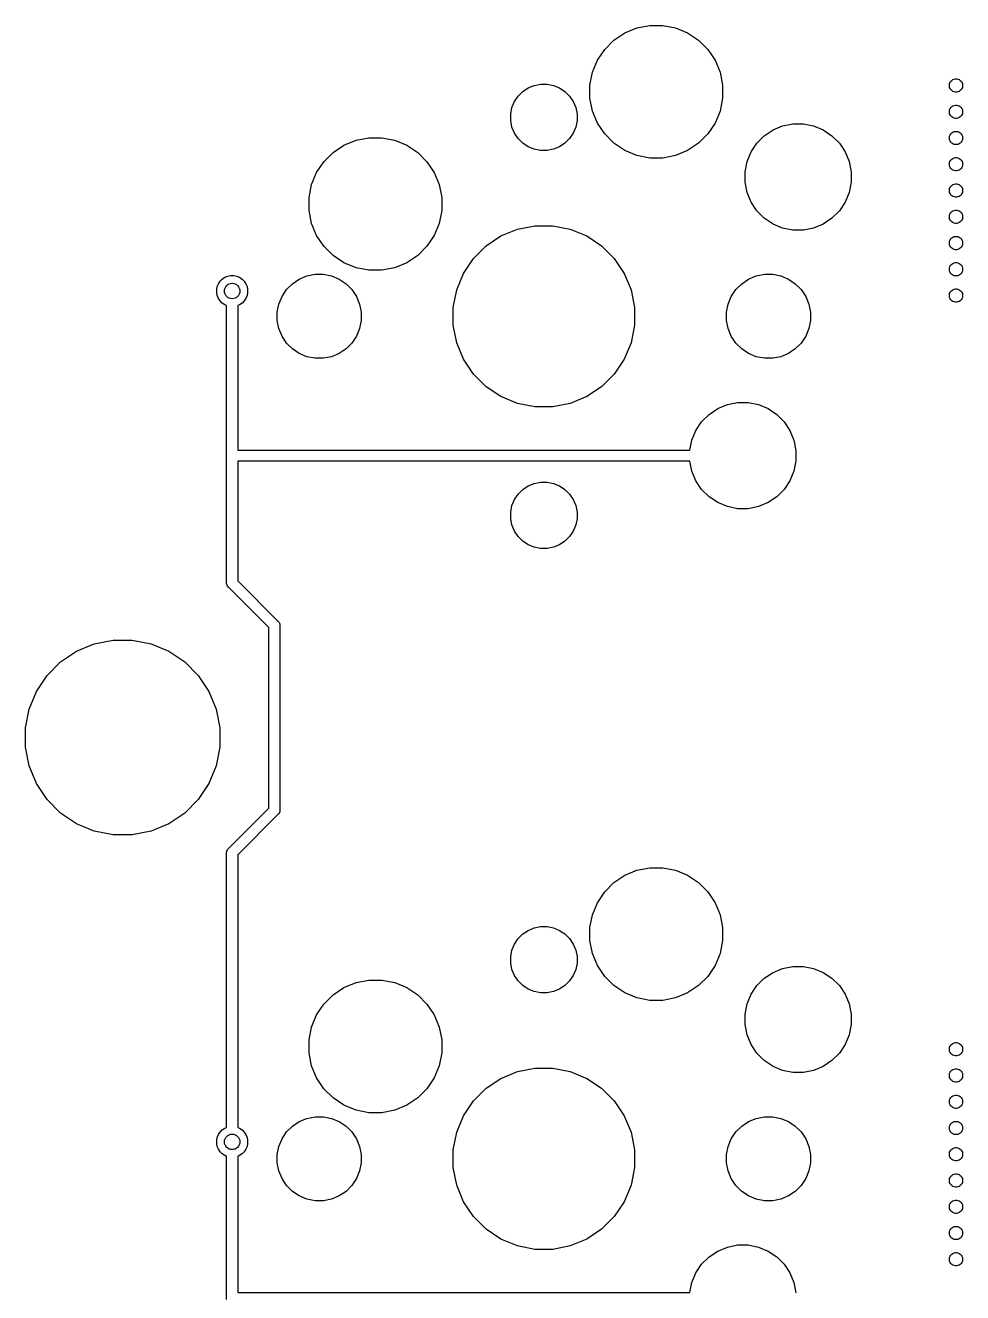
# Model space of a CAD drawing. Extents: x 70 to 347, y -163 to -55.
# Drawn here: x 187.18 to 208.38, y -93.27 to -64.62 of the extents above; entities that cross this region are included whole.
import ezdxf

# ---------------------------------------------------------------- set-up
doc = ezdxf.new("R2010")
doc.units = 0
doc.layers.add('BLACK', color=7, linetype='CONTINUOUS')

msp = doc.modelspace()

# ---------------------------------------------------------------- linework, layer by layer
at = {"layer": 'BLACK', "linetype": 'CONTINUOUS'}
for p, q in [((200.737, -64.7869), (201.01, -64.6739)), ((201.01, -64.6739), (201.3, -64.6162)), ((201.3, -64.6162), (201.595, -64.6162)), ((201.595, -64.6162), (201.885, -64.6739)), ((201.885, -64.6739), (202.158, -64.7869)), ((200.282, -65.16), (200.491, -64.9511)), ((200.491, -64.9511), (200.737, -64.7869)), ((202.158, -64.7869), (202.404, -64.9511)), ((202.404, -64.9511), (202.613, -65.16)), ((200.118, -65.4057), (200.282, -65.16)), ((202.613, -65.16), (202.777, -65.4057)), ((200.005, -65.6787), (200.118, -65.4057)), ((202.777, -65.4057), (202.89, -65.6787)), ((199.947, -65.9685), (200.005, -65.6787)), ((202.89, -65.6787), (202.947, -65.9685)), ((208.083, -65.9327), (208.094, -65.9054)), ((208.094, -65.9054), (208.11, -65.8808)), ((208.11, -65.8808), (208.131, -65.8599)), ((208.131, -65.8599), (208.156, -65.8435)), ((208.156, -65.8435), (208.183, -65.8322)), ((208.183, -65.8322), (208.212, -65.8264)), ((208.212, -65.8264), (208.242, -65.8264)), ((208.242, -65.8264), (208.271, -65.8322)), ((208.271, -65.8322), (208.298, -65.8435)), ((208.298, -65.8435), (208.323, -65.8599)), ((208.323, -65.8599), (208.344, -65.8808)), ((208.344, -65.8808), (208.36, -65.9054)), ((208.36, -65.9054), (208.371, -65.9327)), ((198.325, -66.2181), (198.429, -66.1136)), ((198.429, -66.1136), (198.552, -66.0316)), ((198.552, -66.0316), (198.689, -65.975)), ((198.689, -65.975), (198.834, -65.9462)), ((198.834, -65.9462), (198.981, -65.9462)), ((198.981, -65.9462), (199.126, -65.975)), ((199.126, -65.975), (199.263, -66.0316)), ((199.263, -66.0316), (199.385, -66.1136)), ((199.385, -66.1136), (199.49, -66.2181)), ((199.947, -66.2639), (199.947, -65.9685)), ((202.947, -65.9685), (202.947, -66.2639)), ((208.077, -65.9616), (208.083, -65.9327)), ((208.077, -65.9912), (208.077, -65.9616)), ((208.083, -66.0202), (208.077, -65.9912)), ((208.094, -66.0475), (208.083, -66.0202)), ((208.11, -66.072), (208.094, -66.0475)), ((208.131, -66.0929), (208.11, -66.072)), ((208.156, -66.1093), (208.131, -66.0929)), ((208.183, -66.1206), (208.156, -66.1093)), ((208.212, -66.1264), (208.183, -66.1206)), ((208.242, -66.1264), (208.212, -66.1264)), ((208.271, -66.1206), (208.242, -66.1264)), ((208.298, -66.1093), (208.271, -66.1206)), ((208.323, -66.0929), (208.298, -66.1093)), ((208.344, -66.072), (208.323, -66.0929)), ((208.36, -66.0475), (208.344, -66.072)), ((208.371, -66.0202), (208.36, -66.0475)), ((208.371, -65.9327), (208.377, -65.9616)), ((208.377, -65.9912), (208.371, -66.0202)), ((208.377, -65.9616), (208.377, -65.9912)), ((198.157, -66.6223), (198.186, -66.4774)), ((198.186, -66.4774), (198.243, -66.3409)), ((198.243, -66.3409), (198.325, -66.2181)), ((199.49, -66.2181), (199.572, -66.3409)), ((199.572, -66.3409), (199.629, -66.4774)), ((199.629, -66.4774), (199.657, -66.6223)), ((200.005, -66.5537), (199.947, -66.2639)), ((202.947, -66.2639), (202.89, -66.5537)), ((208.094, -66.4991), (208.11, -66.4745)), ((208.11, -66.4745), (208.131, -66.4536)), ((208.131, -66.4536), (208.156, -66.4372)), ((208.156, -66.4372), (208.183, -66.4259)), ((208.183, -66.4259), (208.212, -66.4202)), ((208.212, -66.4202), (208.242, -66.4202)), ((208.242, -66.4202), (208.271, -66.4259)), ((208.271, -66.4259), (208.298, -66.4372)), ((208.298, -66.4372), (208.323, -66.4536)), ((208.323, -66.4536), (208.344, -66.4745)), ((208.344, -66.4745), (208.36, -66.4991)), ((198.157, -66.7701), (198.157, -66.6223)), ((198.186, -66.915), (198.157, -66.7701)), ((199.657, -66.7701), (199.629, -66.915)), ((199.657, -66.6223), (199.657, -66.7701)), ((200.118, -66.8267), (200.005, -66.5537)), ((202.89, -66.5537), (202.777, -66.8267)), ((208.077, -66.5554), (208.083, -66.5264)), ((208.077, -66.5849), (208.077, -66.5554)), ((208.083, -66.6139), (208.077, -66.5849)), ((208.083, -66.5264), (208.094, -66.4991)), ((208.094, -66.6412), (208.083, -66.6139)), ((208.11, -66.6658), (208.094, -66.6412)), ((208.131, -66.6867), (208.11, -66.6658)), ((208.156, -66.7031), (208.131, -66.6867)), ((208.183, -66.7144), (208.156, -66.7031)), ((208.212, -66.7202), (208.183, -66.7144)), ((208.242, -66.7202), (208.212, -66.7202)), ((208.271, -66.7144), (208.242, -66.7202)), ((208.298, -66.7031), (208.271, -66.7144)), ((208.323, -66.6867), (208.298, -66.7031)), ((208.344, -66.6658), (208.323, -66.6867)), ((208.36, -66.6412), (208.344, -66.6658)), ((208.36, -66.4991), (208.371, -66.5264)), ((208.371, -66.6139), (208.36, -66.6412)), ((208.371, -66.5264), (208.377, -66.5554)), ((208.377, -66.5849), (208.371, -66.6139)), ((208.377, -66.5554), (208.377, -66.5849)), ((198.243, -67.0515), (198.186, -66.915)), ((198.325, -67.1743), (198.243, -67.0515)), ((199.572, -67.0515), (199.49, -67.1743)), ((199.629, -66.915), (199.572, -67.0515)), ((200.282, -67.0724), (200.118, -66.8267)), ((202.777, -66.8267), (202.613, -67.0724)), ((203.892, -67.1141), (204.089, -66.9828)), ((204.089, -66.9828), (204.307, -66.8923)), ((204.307, -66.8923), (204.539, -66.8462)), ((204.539, -66.8462), (204.776, -66.8462)), ((204.776, -66.8462), (205.007, -66.8923)), ((205.007, -66.8923), (205.226, -66.9828)), ((205.226, -66.9828), (205.422, -67.1141)), ((208.11, -67.0683), (208.131, -67.0474)), ((208.131, -67.0474), (208.156, -67.031)), ((208.156, -67.031), (208.183, -67.0197)), ((208.183, -67.0197), (208.212, -67.0139)), ((208.212, -67.0139), (208.242, -67.0139)), ((208.242, -67.0139), (208.271, -67.0197)), ((208.271, -67.0197), (208.298, -67.031)), ((208.298, -67.031), (208.323, -67.0474)), ((208.323, -67.0474), (208.344, -67.0683)), ((194.141, -67.4911), (194.387, -67.3269)), ((194.387, -67.3269), (194.66, -67.2139)), ((194.66, -67.2139), (194.95, -67.1562)), ((194.95, -67.1562), (195.245, -67.1562)), ((195.245, -67.1562), (195.535, -67.2139)), ((195.535, -67.2139), (195.808, -67.3269)), ((195.808, -67.3269), (196.054, -67.4911)), ((198.429, -67.2788), (198.325, -67.1743)), ((198.552, -67.3608), (198.429, -67.2788)), ((199.385, -67.2788), (199.263, -67.3608)), ((199.49, -67.1743), (199.385, -67.2788)), ((200.491, -67.2813), (200.282, -67.0724)), ((200.737, -67.4455), (200.491, -67.2813)), ((202.404, -67.2813), (202.158, -67.4455)), ((202.613, -67.0724), (202.404, -67.2813)), ((203.594, -67.4778), (203.725, -67.2813)), ((203.725, -67.2813), (203.892, -67.1141)), ((205.422, -67.1141), (205.589, -67.2813)), ((205.589, -67.2813), (205.721, -67.4778)), ((208.077, -67.1491), (208.083, -67.1202)), ((208.077, -67.1787), (208.077, -67.1491)), ((208.083, -67.2077), (208.077, -67.1787)), ((208.083, -67.1202), (208.094, -67.0929)), ((208.094, -67.235), (208.083, -67.2077)), ((208.094, -67.0929), (208.11, -67.0683)), ((208.11, -67.2595), (208.094, -67.235)), ((208.131, -67.2804), (208.11, -67.2595)), ((208.156, -67.2968), (208.131, -67.2804)), ((208.183, -67.3081), (208.156, -67.2968)), ((208.212, -67.3139), (208.183, -67.3081)), ((208.242, -67.3139), (208.212, -67.3139)), ((208.271, -67.3081), (208.242, -67.3139)), ((208.298, -67.2968), (208.271, -67.3081)), ((208.323, -67.2804), (208.298, -67.2968)), ((208.344, -67.2595), (208.323, -67.2804)), ((208.344, -67.0683), (208.36, -67.0929)), ((208.36, -67.235), (208.344, -67.2595)), ((208.36, -67.0929), (208.371, -67.1202)), ((208.371, -67.2077), (208.36, -67.235)), ((208.371, -67.1202), (208.377, -67.1491)), ((208.377, -67.1787), (208.371, -67.2077)), ((208.377, -67.1491), (208.377, -67.1787)), ((193.932, -67.7), (194.141, -67.4911)), ((196.054, -67.4911), (196.263, -67.7)), ((198.689, -67.4174), (198.552, -67.3608)), ((198.834, -67.4462), (198.689, -67.4174)), ((198.981, -67.4462), (198.834, -67.4462)), ((199.126, -67.4174), (198.981, -67.4462)), ((199.263, -67.3608), (199.126, -67.4174)), ((201.01, -67.5586), (200.737, -67.4455)), ((201.3, -67.6162), (201.01, -67.5586)), ((201.595, -67.6162), (201.3, -67.6162)), ((201.885, -67.5586), (201.595, -67.6162)), ((202.158, -67.4455), (201.885, -67.5586)), ((203.504, -67.6962), (203.594, -67.4778)), ((205.721, -67.4778), (205.811, -67.6962)), ((208.131, -67.6411), (208.156, -67.6247)), ((208.156, -67.6247), (208.183, -67.6134)), ((208.183, -67.6134), (208.212, -67.6077)), ((208.212, -67.6077), (208.242, -67.6077)), ((208.242, -67.6077), (208.271, -67.6134)), ((208.271, -67.6134), (208.298, -67.6247)), ((208.298, -67.6247), (208.323, -67.6411)), ((193.768, -67.9457), (193.932, -67.7)), ((196.263, -67.7), (196.427, -67.9457)), ((203.457, -67.928), (203.504, -67.6962)), ((205.811, -67.6962), (205.857, -67.928)), ((208.077, -67.7429), (208.083, -67.7139)), ((208.077, -67.7724), (208.077, -67.7429)), ((208.083, -67.8014), (208.077, -67.7724)), ((208.083, -67.7139), (208.094, -67.6866)), ((208.094, -67.8287), (208.083, -67.8014)), ((208.094, -67.6866), (208.11, -67.662)), ((208.11, -67.8533), (208.094, -67.8287)), ((208.11, -67.662), (208.131, -67.6411)), ((208.131, -67.8742), (208.11, -67.8533)), ((208.156, -67.8906), (208.131, -67.8742)), ((208.183, -67.9019), (208.156, -67.8906)), ((208.212, -67.9077), (208.183, -67.9019)), ((208.242, -67.9077), (208.212, -67.9077)), ((208.271, -67.9019), (208.242, -67.9077)), ((208.298, -67.8906), (208.271, -67.9019)), ((208.323, -67.8742), (208.298, -67.8906)), ((208.323, -67.6411), (208.344, -67.662)), ((208.344, -67.8533), (208.323, -67.8742)), ((208.344, -67.662), (208.36, -67.6866)), ((208.36, -67.8287), (208.344, -67.8533)), ((208.36, -67.6866), (208.371, -67.7139)), ((208.371, -67.8014), (208.36, -67.8287)), ((208.371, -67.7139), (208.377, -67.7429)), ((208.377, -67.7724), (208.371, -67.8014)), ((208.377, -67.7429), (208.377, -67.7724)), ((193.655, -68.2187), (193.768, -67.9457)), ((196.427, -67.9457), (196.54, -68.2187)), ((203.457, -68.1644), (203.457, -67.928)), ((203.504, -68.3962), (203.457, -68.1644)), ((205.857, -68.1644), (205.811, -68.3962)), ((205.857, -67.928), (205.857, -68.1644)), ((208.183, -68.2072), (208.212, -68.2014)), ((208.212, -68.2014), (208.242, -68.2014)), ((208.242, -68.2014), (208.271, -68.2072)), ((193.597, -68.5085), (193.655, -68.2187)), ((196.54, -68.2187), (196.597, -68.5085)), ((203.594, -68.6146), (203.504, -68.3962)), ((205.811, -68.3962), (205.721, -68.6146)), ((208.077, -68.3366), (208.083, -68.3077)), ((208.077, -68.3662), (208.077, -68.3366)), ((208.083, -68.3952), (208.077, -68.3662)), ((208.083, -68.3077), (208.094, -68.2804)), ((208.094, -68.4225), (208.083, -68.3952)), ((208.094, -68.2804), (208.11, -68.2558)), ((208.11, -68.447), (208.094, -68.4225)), ((208.11, -68.2558), (208.131, -68.2349)), ((208.131, -68.4679), (208.11, -68.447)), ((208.131, -68.2349), (208.156, -68.2185)), ((208.156, -68.4843), (208.131, -68.4679)), ((208.156, -68.2185), (208.183, -68.2072)), ((208.183, -68.4956), (208.156, -68.4843)), ((208.271, -68.2072), (208.298, -68.2185)), ((208.298, -68.4843), (208.271, -68.4956)), ((208.298, -68.2185), (208.323, -68.2349)), ((208.323, -68.4679), (208.298, -68.4843)), ((208.323, -68.2349), (208.344, -68.2558)), ((208.344, -68.447), (208.323, -68.4679)), ((208.344, -68.2558), (208.36, -68.2804)), ((208.36, -68.4225), (208.344, -68.447)), ((208.36, -68.2804), (208.371, -68.3077)), ((208.371, -68.3952), (208.36, -68.4225)), ((208.371, -68.3077), (208.377, -68.3366)), ((208.377, -68.3662), (208.371, -68.3952)), ((208.377, -68.3366), (208.377, -68.3662)), ((193.597, -68.8039), (193.597, -68.5085)), ((196.597, -68.5085), (196.597, -68.8039)), ((203.725, -68.8112), (203.594, -68.6146)), ((205.721, -68.6146), (205.589, -68.8112)), ((208.212, -68.5014), (208.183, -68.4956)), ((208.242, -68.5014), (208.212, -68.5014)), ((208.271, -68.4956), (208.242, -68.5014)), ((193.655, -69.0937), (193.597, -68.8039)), ((196.597, -68.8039), (196.54, -69.0937)), ((203.892, -68.9783), (203.725, -68.8112)), ((204.089, -69.1096), (203.892, -68.9783)), ((205.422, -68.9783), (205.226, -69.1096)), ((205.589, -68.8112), (205.422, -68.9783)), ((208.077, -68.9304), (208.083, -68.9014)), ((208.077, -68.9599), (208.077, -68.9304)), ((208.083, -68.9889), (208.077, -68.9599)), ((208.083, -68.9014), (208.094, -68.8741)), ((208.094, -69.0162), (208.083, -68.9889)), ((208.094, -68.8741), (208.11, -68.8495)), ((208.11, -69.0408), (208.094, -69.0162)), ((208.11, -68.8495), (208.131, -68.8286)), ((208.131, -69.0617), (208.11, -69.0408)), ((208.131, -68.8286), (208.156, -68.8122)), ((208.156, -69.0781), (208.131, -69.0617)), ((208.156, -68.8122), (208.183, -68.8009)), ((208.183, -68.8009), (208.212, -68.7952)), ((208.212, -68.7952), (208.242, -68.7952)), ((208.242, -68.7952), (208.271, -68.8009)), ((208.271, -68.8009), (208.298, -68.8122)), ((208.298, -68.8122), (208.323, -68.8286)), ((208.323, -69.0617), (208.298, -69.0781)), ((208.323, -68.8286), (208.344, -68.8495)), ((208.344, -69.0408), (208.323, -69.0617)), ((208.344, -68.8495), (208.36, -68.8741)), ((208.36, -69.0162), (208.344, -69.0408)), ((208.36, -68.8741), (208.371, -68.9014)), ((208.371, -68.9889), (208.36, -69.0162)), ((208.371, -68.9014), (208.377, -68.9304)), ((208.377, -68.9599), (208.371, -68.9889)), ((208.377, -68.9304), (208.377, -68.9599)), ((193.768, -69.3667), (193.655, -69.0937)), ((196.54, -69.0937), (196.427, -69.3667)), ((197.936, -69.3795), (198.309, -69.225)), ((198.309, -69.225), (198.705, -69.1462)), ((198.705, -69.1462), (199.109, -69.1462)), ((199.109, -69.1462), (199.505, -69.225)), ((199.505, -69.225), (199.878, -69.3795)), ((204.307, -69.2001), (204.089, -69.1096)), ((204.539, -69.2462), (204.307, -69.2001)), ((204.776, -69.2462), (204.539, -69.2462)), ((205.007, -69.2001), (204.776, -69.2462)), ((205.226, -69.1096), (205.007, -69.2001)), ((208.183, -69.0894), (208.156, -69.0781)), ((208.212, -69.0952), (208.183, -69.0894)), ((208.242, -69.0952), (208.212, -69.0952)), ((208.271, -69.0894), (208.242, -69.0952)), ((208.298, -69.0781), (208.271, -69.0894)), ((193.932, -69.6124), (193.768, -69.3667)), ((194.141, -69.8213), (193.932, -69.6124)), ((196.263, -69.6124), (196.054, -69.8213)), ((196.427, -69.3667), (196.263, -69.6124)), ((197.315, -69.8894), (197.601, -69.6039)), ((197.601, -69.6039), (197.936, -69.3795)), ((199.878, -69.3795), (200.214, -69.6039)), ((200.214, -69.6039), (200.5, -69.8894)), ((208.077, -69.5241), (208.083, -69.4952)), ((208.077, -69.5537), (208.077, -69.5241)), ((208.083, -69.5827), (208.077, -69.5537)), ((208.083, -69.4952), (208.094, -69.4679)), ((208.094, -69.61), (208.083, -69.5827)), ((208.094, -69.4679), (208.11, -69.4433)), ((208.11, -69.6345), (208.094, -69.61)), ((208.11, -69.4433), (208.131, -69.4224)), ((208.131, -69.6554), (208.11, -69.6345)), ((208.131, -69.4224), (208.156, -69.406)), ((208.156, -69.406), (208.183, -69.3947)), ((208.183, -69.3947), (208.212, -69.3889)), ((208.212, -69.3889), (208.242, -69.3889)), ((208.242, -69.3889), (208.271, -69.3947)), ((208.271, -69.3947), (208.298, -69.406)), ((208.298, -69.406), (208.323, -69.4224)), ((208.323, -69.4224), (208.344, -69.4433)), ((208.344, -69.6345), (208.323, -69.6554)), ((208.344, -69.4433), (208.36, -69.4679)), ((208.36, -69.61), (208.344, -69.6345)), ((208.36, -69.4679), (208.371, -69.4952)), ((208.371, -69.5827), (208.36, -69.61)), ((208.371, -69.4952), (208.377, -69.5241)), ((208.377, -69.5537), (208.371, -69.5827)), ((208.377, -69.5241), (208.377, -69.5537)), ((194.387, -69.9855), (194.141, -69.8213)), ((196.054, -69.8213), (195.808, -69.9855)), ((197.091, -70.2252), (197.315, -69.8894)), ((200.5, -69.8894), (200.724, -70.2252)), ((208.156, -69.6718), (208.131, -69.6554)), ((208.183, -69.6831), (208.156, -69.6718)), ((208.212, -69.6889), (208.183, -69.6831)), ((208.242, -69.6889), (208.212, -69.6889)), ((208.271, -69.6831), (208.242, -69.6889)), ((208.298, -69.6718), (208.271, -69.6831)), ((208.323, -69.6554), (208.298, -69.6718)), ((194.66, -70.0986), (194.387, -69.9855)), ((194.95, -70.1562), (194.66, -70.0986)), ((195.245, -70.1562), (194.95, -70.1562)), ((195.535, -70.0986), (195.245, -70.1562)), ((195.808, -69.9855), (195.535, -70.0986)), ((208.077, -70.1179), (208.083, -70.0889)), ((208.077, -70.1474), (208.077, -70.1179)), ((208.083, -70.1764), (208.077, -70.1474)), ((208.083, -70.0889), (208.094, -70.0616)), ((208.094, -70.2037), (208.083, -70.1764)), ((208.094, -70.0616), (208.11, -70.037)), ((208.11, -70.2283), (208.094, -70.2037)), ((208.11, -70.037), (208.131, -70.0161)), ((208.131, -70.0161), (208.156, -69.9997)), ((208.156, -69.9997), (208.183, -69.9884)), ((208.183, -69.9884), (208.212, -69.9827)), ((208.212, -69.9827), (208.242, -69.9827)), ((208.242, -69.9827), (208.271, -69.9884)), ((208.271, -69.9884), (208.298, -69.9997)), ((208.298, -69.9997), (208.323, -70.0161)), ((208.323, -70.0161), (208.344, -70.037)), ((208.344, -70.037), (208.36, -70.0616)), ((208.36, -70.2037), (208.344, -70.2283)), ((208.36, -70.0616), (208.371, -70.0889)), ((208.371, -70.1764), (208.36, -70.2037)), ((208.371, -70.0889), (208.377, -70.1179)), ((208.377, -70.1474), (208.371, -70.1764)), ((208.377, -70.1179), (208.377, -70.1474)), ((191.522, -70.5226), (191.549, -70.4589)), ((191.549, -70.4589), (191.587, -70.4016)), ((191.587, -70.4016), (191.636, -70.3528)), ((191.636, -70.3528), (191.693, -70.3145)), ((191.693, -70.3145), (191.757, -70.2882)), ((191.757, -70.2882), (191.824, -70.2747)), ((191.824, -70.2747), (191.893, -70.2747)), ((191.893, -70.2747), (191.961, -70.2882)), ((191.961, -70.2882), (192.025, -70.3145)), ((192.025, -70.3145), (192.082, -70.3528)), ((192.082, -70.3528), (192.131, -70.4016)), ((192.131, -70.4016), (192.169, -70.4589)), ((192.169, -70.4589), (192.195, -70.5226)), ((193.089, -70.5906), (193.222, -70.4583)), ((193.222, -70.4583), (193.377, -70.3543)), ((193.377, -70.3543), (193.55, -70.2827)), ((193.55, -70.2827), (193.734, -70.2462)), ((193.734, -70.2462), (193.921, -70.2462)), ((193.921, -70.2462), (194.104, -70.2827)), ((194.104, -70.2827), (194.277, -70.3543)), ((194.277, -70.3543), (194.433, -70.4583)), ((194.433, -70.4583), (194.565, -70.5906)), ((196.936, -70.5982), (197.091, -70.2252)), ((200.724, -70.2252), (200.879, -70.5982)), ((203.249, -70.5906), (203.382, -70.4583)), ((203.382, -70.4583), (203.537, -70.3543)), ((203.537, -70.3543), (203.71, -70.2827)), ((203.71, -70.2827), (203.894, -70.2462)), ((203.894, -70.2462), (204.081, -70.2462)), ((204.081, -70.2462), (204.264, -70.2827)), ((204.264, -70.2827), (204.437, -70.3543)), ((204.437, -70.3543), (204.593, -70.4583)), ((204.593, -70.4583), (204.725, -70.5906)), ((208.131, -70.2492), (208.11, -70.2283)), ((208.156, -70.2656), (208.131, -70.2492)), ((208.183, -70.2769), (208.156, -70.2656)), ((208.212, -70.2827), (208.183, -70.2769)), ((208.242, -70.2827), (208.212, -70.2827)), ((208.271, -70.2769), (208.242, -70.2827)), ((208.298, -70.2656), (208.271, -70.2769)), ((208.323, -70.2492), (208.298, -70.2656)), ((208.344, -70.2283), (208.323, -70.2492)), ((191.509, -70.5902), (191.522, -70.5226)), ((191.509, -70.6592), (191.509, -70.5902)), ((191.522, -70.7268), (191.509, -70.6592)), ((191.549, -70.7905), (191.522, -70.7268)), ((192.195, -70.7268), (192.169, -70.7905)), ((192.195, -70.5226), (192.209, -70.5902)), ((192.209, -70.6592), (192.195, -70.7268)), ((192.209, -70.5902), (192.209, -70.6592)), ((192.914, -70.9191), (192.986, -70.7462)), ((192.986, -70.7462), (193.089, -70.5906)), ((194.565, -70.5906), (194.669, -70.7462)), ((194.669, -70.7462), (194.741, -70.9191)), ((196.857, -70.9943), (196.936, -70.5982)), ((200.879, -70.5982), (200.957, -70.9943)), ((203.074, -70.9191), (203.146, -70.7462)), ((203.146, -70.7462), (203.249, -70.5906)), ((204.725, -70.5906), (204.829, -70.7462)), ((204.829, -70.7462), (204.901, -70.9191)), ((208.077, -70.7116), (208.083, -70.6827)), ((208.077, -70.7412), (208.077, -70.7116)), ((208.083, -70.7702), (208.077, -70.7412)), ((208.083, -70.6827), (208.094, -70.6554)), ((208.094, -70.7975), (208.083, -70.7702)), ((208.094, -70.6554), (208.11, -70.6308)), ((208.11, -70.6308), (208.131, -70.6099)), ((208.131, -70.6099), (208.156, -70.5935)), ((208.156, -70.5935), (208.183, -70.5822)), ((208.183, -70.5822), (208.212, -70.5764)), ((208.212, -70.5764), (208.242, -70.5764)), ((208.242, -70.5764), (208.271, -70.5822)), ((208.271, -70.5822), (208.298, -70.5935)), ((208.298, -70.5935), (208.323, -70.6099)), ((208.323, -70.6099), (208.344, -70.6308)), ((208.344, -70.6308), (208.36, -70.6554)), ((208.36, -70.6554), (208.371, -70.6827)), ((208.371, -70.7702), (208.36, -70.7975)), ((208.371, -70.6827), (208.377, -70.7116)), ((208.377, -70.7412), (208.371, -70.7702)), ((208.377, -70.7116), (208.377, -70.7412)), ((191.587, -70.8478), (191.549, -70.7905)), ((191.636, -70.8966), (191.587, -70.8478)), ((191.693, -70.9349), (191.636, -70.8966)), ((191.734, -70.9518), (191.693, -70.9349)), ((191.734, -74.3778), (191.734, -70.9518)), ((192.025, -70.9349), (191.984, -70.9518)), ((191.984, -70.9518), (191.984, -74.2212)), ((192.082, -70.8966), (192.025, -70.9349)), ((192.131, -70.8478), (192.082, -70.8966)), ((192.169, -70.7905), (192.131, -70.8478)), ((192.877, -71.1026), (192.914, -70.9191)), ((194.741, -70.9191), (194.777, -71.1026)), ((196.857, -71.3981), (196.857, -70.9943)), ((200.957, -70.9943), (200.957, -71.3981)), ((203.037, -71.1026), (203.074, -70.9191)), ((204.901, -70.9191), (204.937, -71.1026)), ((208.11, -70.822), (208.094, -70.7975)), ((208.131, -70.8429), (208.11, -70.822)), ((208.156, -70.8593), (208.131, -70.8429)), ((208.183, -70.8706), (208.156, -70.8593)), ((208.212, -70.8764), (208.183, -70.8706)), ((208.242, -70.8764), (208.212, -70.8764)), ((208.271, -70.8706), (208.242, -70.8764)), ((208.298, -70.8593), (208.271, -70.8706)), ((208.323, -70.8429), (208.298, -70.8593)), ((208.344, -70.822), (208.323, -70.8429)), ((208.36, -70.7975), (208.344, -70.822)), ((192.877, -71.2898), (192.877, -71.1026)), ((192.914, -71.4733), (192.877, -71.2898)), ((194.777, -71.2898), (194.741, -71.4733)), ((194.777, -71.1026), (194.777, -71.2898)), ((203.037, -71.2898), (203.037, -71.1026)), ((203.074, -71.4733), (203.037, -71.2898)), ((204.937, -71.2898), (204.901, -71.4733)), ((204.937, -71.1026), (204.937, -71.2898)), ((192.986, -71.6462), (192.914, -71.4733)), ((194.741, -71.4733), (194.669, -71.6462)), ((196.936, -71.7942), (196.857, -71.3981)), ((200.957, -71.3981), (200.879, -71.7942)), ((203.146, -71.6462), (203.074, -71.4733)), ((204.901, -71.4733), (204.829, -71.6462)), ((193.089, -71.8018), (192.986, -71.6462)), ((193.222, -71.9341), (193.089, -71.8018)), ((194.565, -71.8018), (194.433, -71.9341)), ((194.669, -71.6462), (194.565, -71.8018)), ((197.091, -72.1672), (196.936, -71.7942)), ((200.879, -71.7942), (200.724, -72.1672)), ((203.249, -71.8018), (203.146, -71.6462)), ((203.382, -71.9341), (203.249, -71.8018)), ((204.725, -71.8018), (204.593, -71.9341)), ((204.829, -71.6462), (204.725, -71.8018)), ((193.377, -72.0381), (193.222, -71.9341)), ((193.55, -72.1097), (193.377, -72.0381)), ((193.734, -72.1462), (193.55, -72.1097)), ((193.921, -72.1462), (193.734, -72.1462)), ((194.104, -72.1097), (193.921, -72.1462)), ((194.277, -72.0381), (194.104, -72.1097)), ((194.433, -71.9341), (194.277, -72.0381)), ((197.315, -72.503), (197.091, -72.1672)), ((200.724, -72.1672), (200.5, -72.503)), ((203.537, -72.0381), (203.382, -71.9341)), ((203.71, -72.1097), (203.537, -72.0381)), ((203.894, -72.1462), (203.71, -72.1097)), ((204.081, -72.1462), (203.894, -72.1462)), ((204.264, -72.1097), (204.081, -72.1462)), ((204.437, -72.0381), (204.264, -72.1097)), ((204.593, -71.9341), (204.437, -72.0381)), ((197.601, -72.7885), (197.315, -72.503)), ((200.5, -72.503), (200.214, -72.7885)), ((197.936, -73.0129), (197.601, -72.7885)), ((200.214, -72.7885), (199.878, -73.0129)), ((198.309, -73.1674), (197.936, -73.0129)), ((199.878, -73.0129), (199.505, -73.1674)), ((198.705, -73.2462), (198.309, -73.1674)), ((199.109, -73.2462), (198.705, -73.2462)), ((199.505, -73.1674), (199.109, -73.2462)), ((202.642, -73.4141), (202.839, -73.2828)), ((202.839, -73.2828), (203.057, -73.1923)), ((203.057, -73.1923), (203.289, -73.1462)), ((203.289, -73.1462), (203.526, -73.1462)), ((203.526, -73.1462), (203.757, -73.1923)), ((203.757, -73.1923), (203.976, -73.2828)), ((203.976, -73.2828), (204.172, -73.4141)), ((202.344, -73.7778), (202.475, -73.5813)), ((202.475, -73.5813), (202.642, -73.4141)), ((204.172, -73.4141), (204.339, -73.5813)), ((204.339, -73.5813), (204.471, -73.7778)), ((202.254, -73.9962), (202.344, -73.7778)), ((204.471, -73.7778), (204.561, -73.9962)), ((191.984, -74.2212), (202.209, -74.2212)), ((202.209, -74.2212), (202.254, -73.9962)), ((204.561, -73.9962), (204.607, -74.228)), ((191.733, -74.3839), (191.734, -74.3778)), ((191.734, -74.39), (191.733, -74.3839)), ((191.734, -74.3901), (191.734, -74.39)), ((191.734, -74.39), (191.734, -74.39)), ((191.734, -77.2226), (191.734, -74.3901)), ((202.209, -74.4712), (191.984, -74.4712)), ((191.984, -74.4712), (191.984, -77.1769)), ((202.254, -74.6962), (202.209, -74.4712)), ((204.607, -74.4644), (204.561, -74.6962)), ((204.607, -74.228), (204.607, -74.4644)), ((202.344, -74.9146), (202.254, -74.6962)), ((204.561, -74.6962), (204.471, -74.9146)), ((198.429, -75.1136), (198.552, -75.0316)), ((198.552, -75.0316), (198.689, -74.975)), ((198.689, -74.975), (198.834, -74.9462)), ((198.834, -74.9462), (198.981, -74.9462)), ((198.981, -74.9462), (199.126, -74.975)), ((199.126, -74.975), (199.263, -75.0316)), ((199.263, -75.0316), (199.385, -75.1136)), ((202.475, -75.1112), (202.344, -74.9146)), ((204.471, -74.9146), (204.339, -75.1112)), ((198.186, -75.4774), (198.243, -75.3409)), ((198.243, -75.3409), (198.325, -75.2181)), ((198.325, -75.2181), (198.429, -75.1136)), ((199.385, -75.1136), (199.49, -75.2181)), ((199.49, -75.2181), (199.572, -75.3409)), ((199.572, -75.3409), (199.629, -75.4774)), ((202.642, -75.2783), (202.475, -75.1112)), ((202.839, -75.4096), (202.642, -75.2783)), ((204.172, -75.2783), (203.976, -75.4096)), ((204.339, -75.1112), (204.172, -75.2783)), ((198.157, -75.6223), (198.186, -75.4774)), ((198.157, -75.7701), (198.157, -75.6223)), ((199.629, -75.4774), (199.657, -75.6223)), ((199.657, -75.6223), (199.657, -75.7701)), ((203.057, -75.5001), (202.839, -75.4096)), ((203.289, -75.5462), (203.057, -75.5001)), ((203.526, -75.5462), (203.289, -75.5462)), ((203.757, -75.5001), (203.526, -75.5462)), ((203.976, -75.4096), (203.757, -75.5001)), ((198.186, -75.915), (198.157, -75.7701)), ((198.243, -76.0515), (198.186, -75.915)), ((199.629, -75.915), (199.572, -76.0515)), ((199.657, -75.7701), (199.629, -75.915)), ((198.325, -76.1743), (198.243, -76.0515)), ((198.429, -76.2788), (198.325, -76.1743)), ((199.49, -76.1743), (199.385, -76.2788)), ((199.572, -76.0515), (199.49, -76.1743)), ((198.552, -76.3608), (198.429, -76.2788)), ((198.689, -76.4174), (198.552, -76.3608)), ((198.834, -76.4462), (198.689, -76.4174)), ((198.981, -76.4462), (198.834, -76.4462)), ((199.126, -76.4174), (198.981, -76.4462)), ((199.263, -76.3608), (199.126, -76.4174)), ((199.385, -76.2788), (199.263, -76.3608)), ((191.733, -77.2287), (191.734, -77.2226)), ((191.734, -77.2348), (191.733, -77.2287)), ((191.736, -77.2532), (191.734, -77.2348)), ((191.734, -77.2348), (191.734, -77.2348)), ((191.743, -77.2768), (191.736, -77.2532)), ((191.754, -77.2985), (191.743, -77.2768)), ((191.77, -77.3175), (191.754, -77.2985)), ((191.775, -77.3214), (191.77, -77.3175)), ((192.686, -78.233), (191.775, -77.3214)), ((191.984, -77.1769), (192.895, -78.0885)), ((192.686, -82.3204), (192.686, -78.233)), ((192.895, -78.0885), (192.9, -78.0924)), ((192.9, -78.0924), (192.904, -78.0972)), ((192.904, -78.0972), (192.916, -78.1114)), ((192.916, -78.1114), (192.921, -78.1219)), ((192.921, -78.1219), (192.927, -78.1331)), ((192.927, -78.1331), (192.935, -78.1567)), ((192.935, -78.1567), (192.936, -78.1751)), ((192.936, -78.1751), (192.936, -78.1751)), ((192.936, -78.1751), (192.937, -78.1812)), ((192.937, -78.1812), (192.936, -78.1873)), ((192.936, -78.1873), (192.936, -82.3661)), ((188.741, -78.6057), (189.166, -78.5212)), ((189.166, -78.5212), (189.599, -78.5212)), ((189.599, -78.5212), (190.024, -78.6057)), ((187.98, -79.0123), (188.34, -78.7716)), ((188.34, -78.7716), (188.741, -78.6057)), ((190.024, -78.6057), (190.424, -78.7716)), ((190.424, -78.7716), (190.785, -79.0123)), ((187.674, -79.3188), (187.98, -79.0123)), ((190.785, -79.0123), (191.091, -79.3188)), ((187.433, -79.6791), (187.674, -79.3188)), ((191.091, -79.3188), (191.332, -79.6791)), ((187.267, -80.0795), (187.433, -79.6791)), ((191.332, -79.6791), (191.498, -80.0795)), ((187.182, -80.5045), (187.267, -80.0795)), ((191.498, -80.0795), (191.582, -80.5045)), ((187.182, -80.9379), (187.182, -80.5045)), ((191.582, -80.5045), (191.582, -80.9379)), ((187.267, -81.3629), (187.182, -80.9379)), ((191.582, -80.9379), (191.498, -81.3629)), ((187.433, -81.7633), (187.267, -81.3629)), ((191.498, -81.3629), (191.332, -81.7633)), ((187.674, -82.1236), (187.433, -81.7633)), ((191.332, -81.7633), (191.091, -82.1236)), ((187.98, -82.4301), (187.674, -82.1236)), ((191.091, -82.1236), (190.785, -82.4301)), ((188.34, -82.6708), (187.98, -82.4301)), ((190.785, -82.4301), (190.424, -82.6708)), ((191.775, -83.232), (192.686, -82.3204)), ((192.895, -82.4649), (191.984, -83.3765)), ((192.9, -82.461), (192.895, -82.4649)), ((192.908, -82.4511), (192.9, -82.461)), ((192.916, -82.442), (192.908, -82.4511)), ((192.927, -82.4203), (192.916, -82.442)), ((192.929, -82.4143), (192.927, -82.4203)), ((192.935, -82.3967), (192.929, -82.4143)), ((192.936, -82.3783), (192.935, -82.3967)), ((192.936, -82.3661), (192.937, -82.3722)), ((192.937, -82.3722), (192.936, -82.3783)), ((192.936, -82.3783), (192.936, -82.3783)), ((188.741, -82.8367), (188.34, -82.6708)), ((190.424, -82.6708), (190.024, -82.8367)), ((189.166, -82.9212), (188.741, -82.8367)), ((189.599, -82.9212), (189.166, -82.9212)), ((190.024, -82.8367), (189.599, -82.9212)), ((191.733, -83.3247), (191.734, -83.3184)), ((191.734, -83.3308), (191.733, -83.3247)), ((191.734, -83.3184), (191.736, -83.3002)), ((191.734, -89.5381), (191.734, -83.3308)), ((191.736, -83.3002), (191.741, -83.2838)), ((191.741, -83.2838), (191.743, -83.2766)), ((191.743, -83.2766), (191.754, -83.2549)), ((191.754, -83.2549), (191.766, -83.2407)), ((191.766, -83.2407), (191.77, -83.2359)), ((191.766, -83.2407), (191.766, -83.2407)), ((191.77, -83.2359), (191.775, -83.232)), ((191.984, -83.3765), (191.984, -89.5381)), ((201.01, -83.7238), (201.3, -83.6662)), ((201.3, -83.6662), (201.595, -83.6662)), ((201.595, -83.6662), (201.885, -83.7238)), ((200.491, -84.0011), (200.737, -83.8369)), ((200.737, -83.8369), (201.01, -83.7238)), ((201.885, -83.7238), (202.158, -83.8369)), ((202.158, -83.8369), (202.404, -84.0011)), ((200.118, -84.4557), (200.282, -84.21)), ((200.282, -84.21), (200.491, -84.0011)), ((202.404, -84.0011), (202.613, -84.21)), ((202.613, -84.21), (202.777, -84.4557)), ((200.005, -84.7287), (200.118, -84.4557)), ((202.777, -84.4557), (202.89, -84.7287)), ((199.947, -85.0185), (200.005, -84.7287)), ((202.89, -84.7287), (202.947, -85.0185)), ((198.429, -85.1636), (198.552, -85.0816)), ((198.552, -85.0816), (198.689, -85.025)), ((198.689, -85.025), (198.834, -84.9962)), ((198.834, -84.9962), (198.981, -84.9962)), ((198.981, -84.9962), (199.126, -85.025)), ((199.126, -85.025), (199.263, -85.0816)), ((199.263, -85.0816), (199.385, -85.1636)), ((199.947, -85.3139), (199.947, -85.0185)), ((202.947, -85.0185), (202.947, -85.3139)), ((198.186, -85.5274), (198.243, -85.3909)), ((198.243, -85.3909), (198.325, -85.2681)), ((198.325, -85.2681), (198.429, -85.1636)), ((199.385, -85.1636), (199.49, -85.2681)), ((199.49, -85.2681), (199.572, -85.3909)), ((199.572, -85.3909), (199.629, -85.5274)), ((200.005, -85.6037), (199.947, -85.3139)), ((202.947, -85.3139), (202.89, -85.6037)), ((198.157, -85.6723), (198.186, -85.5274)), ((198.157, -85.8201), (198.157, -85.6723)), ((199.629, -85.5274), (199.657, -85.6723)), ((199.657, -85.6723), (199.657, -85.8201)), ((200.118, -85.8767), (200.005, -85.6037)), ((202.89, -85.6037), (202.777, -85.8767)), ((198.186, -85.965), (198.157, -85.8201)), ((198.243, -86.1015), (198.186, -85.965)), ((199.629, -85.965), (199.572, -86.1015)), ((199.657, -85.8201), (199.629, -85.965)), ((200.282, -86.1224), (200.118, -85.8767)), ((202.777, -85.8767), (202.613, -86.1224)), ((204.089, -86.0328), (204.307, -85.9423)), ((204.307, -85.9423), (204.539, -85.8962)), ((204.539, -85.8962), (204.776, -85.8962)), ((204.776, -85.8962), (205.007, -85.9423)), ((205.007, -85.9423), (205.226, -86.0328)), ((194.66, -86.2638), (194.95, -86.2062)), ((194.95, -86.2062), (195.245, -86.2062)), ((195.245, -86.2062), (195.535, -86.2638)), ((198.325, -86.2243), (198.243, -86.1015)), ((198.429, -86.3288), (198.325, -86.2243)), ((199.49, -86.2243), (199.385, -86.3288)), ((199.572, -86.1015), (199.49, -86.2243)), ((200.491, -86.3313), (200.282, -86.1224)), ((202.613, -86.1224), (202.404, -86.3313)), ((203.725, -86.3312), (203.892, -86.1641)), ((203.892, -86.1641), (204.089, -86.0328)), ((205.226, -86.0328), (205.422, -86.1641)), ((205.422, -86.1641), (205.589, -86.3312)), ((193.932, -86.75), (194.141, -86.5411)), ((194.141, -86.5411), (194.387, -86.3769)), ((194.387, -86.3769), (194.66, -86.2638)), ((195.535, -86.2638), (195.808, -86.3769)), ((195.808, -86.3769), (196.054, -86.5411)), ((196.054, -86.5411), (196.263, -86.75)), ((198.552, -86.4108), (198.429, -86.3288)), ((198.689, -86.4674), (198.552, -86.4108)), ((198.834, -86.4962), (198.689, -86.4674)), ((198.981, -86.4962), (198.834, -86.4962)), ((199.126, -86.4674), (198.981, -86.4962)), ((199.263, -86.4108), (199.126, -86.4674)), ((199.385, -86.3288), (199.263, -86.4108)), ((200.737, -86.4955), (200.491, -86.3313)), ((201.01, -86.6086), (200.737, -86.4955)), ((202.158, -86.4955), (201.885, -86.6086)), ((202.404, -86.3313), (202.158, -86.4955)), ((203.504, -86.7462), (203.594, -86.5278)), ((203.594, -86.5278), (203.725, -86.3312)), ((205.589, -86.3312), (205.721, -86.5278)), ((205.721, -86.5278), (205.811, -86.7462)), ((193.768, -86.9957), (193.932, -86.75)), ((196.263, -86.75), (196.427, -86.9957)), ((201.3, -86.6662), (201.01, -86.6086)), ((201.595, -86.6662), (201.3, -86.6662)), ((201.885, -86.6086), (201.595, -86.6662)), ((203.457, -86.978), (203.504, -86.7462)), ((205.811, -86.7462), (205.857, -86.978)), ((193.655, -87.2687), (193.768, -86.9957)), ((196.427, -86.9957), (196.54, -87.2687)), ((203.457, -87.2144), (203.457, -86.978)), ((205.857, -86.978), (205.857, -87.2144)), ((193.597, -87.5585), (193.655, -87.2687)), ((196.54, -87.2687), (196.597, -87.5585)), ((203.504, -87.4462), (203.457, -87.2144)), ((205.857, -87.2144), (205.811, -87.4462)), ((193.597, -87.8539), (193.597, -87.5585)), ((196.597, -87.5585), (196.597, -87.8539)), ((203.594, -87.6646), (203.504, -87.4462)), ((203.725, -87.8612), (203.594, -87.6646)), ((205.721, -87.6646), (205.589, -87.8612)), ((205.811, -87.4462), (205.721, -87.6646)), ((208.094, -87.6986), (208.11, -87.674)), ((208.11, -87.674), (208.131, -87.6531)), ((208.131, -87.6531), (208.156, -87.6367)), ((208.156, -87.6367), (208.183, -87.6254)), ((208.183, -87.6254), (208.212, -87.6196)), ((208.212, -87.6196), (208.242, -87.6196)), ((208.242, -87.6196), (208.271, -87.6254)), ((208.271, -87.6254), (208.298, -87.6367)), ((208.298, -87.6367), (208.323, -87.6531)), ((208.323, -87.6531), (208.344, -87.674)), ((208.344, -87.674), (208.36, -87.6986)), ((193.655, -88.1437), (193.597, -87.8539)), ((196.597, -87.8539), (196.54, -88.1437)), ((203.892, -88.0283), (203.725, -87.8612)), ((205.589, -87.8612), (205.422, -88.0283)), ((208.077, -87.7548), (208.083, -87.7259)), ((208.077, -87.7844), (208.077, -87.7548)), ((208.083, -87.8134), (208.077, -87.7844)), ((208.083, -87.7259), (208.094, -87.6986)), ((208.094, -87.8407), (208.083, -87.8134)), ((208.11, -87.8652), (208.094, -87.8407)), ((208.131, -87.8861), (208.11, -87.8652)), ((208.156, -87.9025), (208.131, -87.8861)), ((208.183, -87.9138), (208.156, -87.9025)), ((208.212, -87.9196), (208.183, -87.9138)), ((208.242, -87.9196), (208.212, -87.9196)), ((208.271, -87.9138), (208.242, -87.9196)), ((208.298, -87.9025), (208.271, -87.9138)), ((208.323, -87.8861), (208.298, -87.9025)), ((208.344, -87.8652), (208.323, -87.8861)), ((208.36, -87.8407), (208.344, -87.8652)), ((208.36, -87.6986), (208.371, -87.7259)), ((208.371, -87.8134), (208.36, -87.8407)), ((208.371, -87.7259), (208.377, -87.7548)), ((208.377, -87.7844), (208.371, -87.8134)), ((208.377, -87.7548), (208.377, -87.7844)), ((193.768, -88.4167), (193.655, -88.1437)), ((196.54, -88.1437), (196.427, -88.4167)), ((198.309, -88.275), (198.705, -88.1962)), ((198.705, -88.1962), (199.109, -88.1962)), ((199.109, -88.1962), (199.505, -88.275)), ((204.089, -88.1596), (203.892, -88.0283)), ((204.307, -88.2501), (204.089, -88.1596)), ((204.539, -88.2962), (204.307, -88.2501)), ((205.007, -88.2501), (204.776, -88.2962)), ((205.226, -88.1596), (205.007, -88.2501)), ((205.422, -88.0283), (205.226, -88.1596)), ((208.094, -88.2923), (208.11, -88.2677)), ((208.11, -88.2677), (208.131, -88.2468)), ((208.131, -88.2468), (208.156, -88.2304)), ((208.156, -88.2304), (208.183, -88.2191)), ((208.183, -88.2191), (208.212, -88.2134)), ((208.212, -88.2134), (208.242, -88.2134)), ((208.242, -88.2134), (208.271, -88.2191)), ((208.271, -88.2191), (208.298, -88.2304)), ((208.298, -88.2304), (208.323, -88.2468)), ((208.323, -88.2468), (208.344, -88.2677)), ((208.344, -88.2677), (208.36, -88.2923)), ((193.932, -88.6624), (193.768, -88.4167)), ((196.427, -88.4167), (196.263, -88.6624)), ((197.601, -88.6539), (197.936, -88.4295)), ((197.936, -88.4295), (198.309, -88.275)), ((199.505, -88.275), (199.878, -88.4295)), ((199.878, -88.4295), (200.214, -88.6539)), ((204.776, -88.2962), (204.539, -88.2962)), ((208.077, -88.3486), (208.083, -88.3196)), ((208.077, -88.3781), (208.077, -88.3486)), ((208.083, -88.4071), (208.077, -88.3781)), ((208.083, -88.3196), (208.094, -88.2923)), ((208.094, -88.4344), (208.083, -88.4071)), ((208.11, -88.459), (208.094, -88.4344)), ((208.131, -88.4799), (208.11, -88.459)), ((208.156, -88.4963), (208.131, -88.4799)), ((208.183, -88.5076), (208.156, -88.4963)), ((208.212, -88.5134), (208.183, -88.5076)), ((208.242, -88.5134), (208.212, -88.5134)), ((208.271, -88.5076), (208.242, -88.5134)), ((208.298, -88.4963), (208.271, -88.5076)), ((208.323, -88.4799), (208.298, -88.4963)), ((208.344, -88.459), (208.323, -88.4799)), ((208.36, -88.4344), (208.344, -88.459)), ((208.36, -88.2923), (208.371, -88.3196)), ((208.371, -88.4071), (208.36, -88.4344)), ((208.371, -88.3196), (208.377, -88.3486)), ((208.377, -88.3781), (208.371, -88.4071)), ((208.377, -88.3486), (208.377, -88.3781)), ((194.141, -88.8713), (193.932, -88.6624)), ((196.263, -88.6624), (196.054, -88.8713)), ((197.315, -88.9394), (197.601, -88.6539)), ((200.214, -88.6539), (200.5, -88.9394)), ((208.11, -88.8615), (208.131, -88.8406)), ((208.131, -88.8406), (208.156, -88.8242)), ((208.156, -88.8242), (208.183, -88.8129)), ((208.183, -88.8129), (208.212, -88.8071)), ((208.212, -88.8071), (208.242, -88.8071)), ((208.242, -88.8071), (208.271, -88.8129)), ((208.271, -88.8129), (208.298, -88.8242)), ((208.298, -88.8242), (208.323, -88.8406)), ((208.323, -88.8406), (208.344, -88.8615)), ((194.387, -89.0355), (194.141, -88.8713)), ((194.66, -89.1486), (194.387, -89.0355)), ((195.808, -89.0355), (195.535, -89.1486)), ((196.054, -88.8713), (195.808, -89.0355)), ((197.091, -89.2752), (197.315, -88.9394)), ((200.5, -88.9394), (200.724, -89.2752)), ((208.077, -88.9423), (208.083, -88.9134)), ((208.077, -88.9719), (208.077, -88.9423)), ((208.083, -89.0009), (208.077, -88.9719)), ((208.083, -88.9134), (208.094, -88.8861)), ((208.094, -89.0282), (208.083, -89.0009)), ((208.094, -88.8861), (208.11, -88.8615)), ((208.11, -89.0527), (208.094, -89.0282)), ((208.131, -89.0736), (208.11, -89.0527)), ((208.156, -89.09), (208.131, -89.0736)), ((208.183, -89.1013), (208.156, -89.09)), ((208.212, -89.1071), (208.183, -89.1013)), ((208.242, -89.1071), (208.212, -89.1071)), ((208.271, -89.1013), (208.242, -89.1071)), ((208.298, -89.09), (208.271, -89.1013)), ((208.323, -89.0736), (208.298, -89.09)), ((208.344, -89.0527), (208.323, -89.0736)), ((208.344, -88.8615), (208.36, -88.8861)), ((208.36, -89.0282), (208.344, -89.0527)), ((208.36, -88.8861), (208.371, -88.9134)), ((208.371, -89.0009), (208.36, -89.0282)), ((208.371, -88.9134), (208.377, -88.9423)), ((208.377, -88.9719), (208.371, -89.0009)), ((208.377, -88.9423), (208.377, -88.9719)), ((193.222, -89.5083), (193.377, -89.4043)), ((193.377, -89.4043), (193.55, -89.3327)), ((193.55, -89.3327), (193.734, -89.2962)), ((193.734, -89.2962), (193.921, -89.2962)), ((193.921, -89.2962), (194.104, -89.3327)), ((194.104, -89.3327), (194.277, -89.4043)), ((194.277, -89.4043), (194.433, -89.5083)), ((194.95, -89.2062), (194.66, -89.1486)), ((195.245, -89.2062), (194.95, -89.2062)), ((195.535, -89.1486), (195.245, -89.2062)), ((196.936, -89.6482), (197.091, -89.2752)), ((200.724, -89.2752), (200.879, -89.6482)), ((203.382, -89.5083), (203.537, -89.4043)), ((203.537, -89.4043), (203.71, -89.3327)), ((203.71, -89.3327), (203.894, -89.2962)), ((203.894, -89.2962), (204.081, -89.2962)), ((204.081, -89.2962), (204.264, -89.3327)), ((204.264, -89.3327), (204.437, -89.4043)), ((204.437, -89.4043), (204.593, -89.5083)), ((208.156, -89.4179), (208.183, -89.4066)), ((208.183, -89.4066), (208.212, -89.4009)), ((208.212, -89.4009), (208.242, -89.4009)), ((208.242, -89.4009), (208.271, -89.4066)), ((208.271, -89.4066), (208.298, -89.4179)), ((191.522, -89.7631), (191.549, -89.6994)), ((191.549, -89.6994), (191.587, -89.6421)), ((191.587, -89.6421), (191.636, -89.5933)), ((191.636, -89.5933), (191.693, -89.555)), ((191.693, -89.555), (191.734, -89.5381)), ((191.984, -89.5381), (192.025, -89.555)), ((192.025, -89.555), (192.082, -89.5933)), ((192.082, -89.5933), (192.131, -89.6421)), ((192.131, -89.6421), (192.169, -89.6994)), ((192.169, -89.6994), (192.195, -89.7631)), ((192.986, -89.7962), (193.089, -89.6406)), ((193.089, -89.6406), (193.222, -89.5083)), ((194.433, -89.5083), (194.565, -89.6406)), ((194.565, -89.6406), (194.669, -89.7962)), ((196.857, -90.0443), (196.936, -89.6482)), ((200.879, -89.6482), (200.957, -90.0443)), ((203.146, -89.7962), (203.249, -89.6406)), ((203.249, -89.6406), (203.382, -89.5083)), ((204.593, -89.5083), (204.725, -89.6406)), ((204.725, -89.6406), (204.829, -89.7962)), ((208.077, -89.5361), (208.083, -89.5071)), ((208.077, -89.5656), (208.077, -89.5361)), ((208.083, -89.5946), (208.077, -89.5656)), ((208.083, -89.5071), (208.094, -89.4798)), ((208.094, -89.6219), (208.083, -89.5946)), ((208.094, -89.4798), (208.11, -89.4552)), ((208.11, -89.6465), (208.094, -89.6219)), ((208.11, -89.4552), (208.131, -89.4343)), ((208.131, -89.6674), (208.11, -89.6465)), ((208.131, -89.4343), (208.156, -89.4179)), ((208.156, -89.6838), (208.131, -89.6674)), ((208.183, -89.6951), (208.156, -89.6838)), ((208.212, -89.7009), (208.183, -89.6951)), ((208.271, -89.6951), (208.242, -89.7009)), ((208.298, -89.6838), (208.271, -89.6951)), ((208.298, -89.4179), (208.323, -89.4343)), ((208.323, -89.6674), (208.298, -89.6838)), ((208.323, -89.4343), (208.344, -89.4552)), ((208.344, -89.6465), (208.323, -89.6674)), ((208.344, -89.4552), (208.36, -89.4798)), ((208.36, -89.6219), (208.344, -89.6465)), ((208.36, -89.4798), (208.371, -89.5071)), ((208.371, -89.5946), (208.36, -89.6219)), ((208.371, -89.5071), (208.377, -89.5361)), ((208.377, -89.5656), (208.371, -89.5946)), ((208.377, -89.5361), (208.377, -89.5656)), ((191.509, -89.8307), (191.522, -89.7631)), ((191.509, -89.8997), (191.509, -89.8307)), ((191.522, -89.9673), (191.509, -89.8997)), ((191.549, -90.031), (191.522, -89.9673)), ((192.195, -89.9673), (192.169, -90.031)), ((192.195, -89.7631), (192.209, -89.8307)), ((192.209, -89.8997), (192.195, -89.9673)), ((192.209, -89.8307), (192.209, -89.8997)), ((192.877, -90.1526), (192.914, -89.9691)), ((192.914, -89.9691), (192.986, -89.7962)), ((194.669, -89.7962), (194.741, -89.9691)), ((194.741, -89.9691), (194.777, -90.1526)), ((203.037, -90.1526), (203.074, -89.9691)), ((203.074, -89.9691), (203.146, -89.7962)), ((204.829, -89.7962), (204.901, -89.9691)), ((204.901, -89.9691), (204.937, -90.1526)), ((208.242, -89.7009), (208.212, -89.7009)), ((191.587, -90.0883), (191.549, -90.031)), ((191.636, -90.1371), (191.587, -90.0883)), ((191.693, -90.1754), (191.636, -90.1371)), ((191.734, -90.1923), (191.693, -90.1754)), ((191.734, -93.4278), (191.734, -90.1923)), ((192.025, -90.1754), (191.984, -90.1923)), ((191.984, -90.1923), (191.984, -93.2712)), ((192.082, -90.1371), (192.025, -90.1754)), ((192.131, -90.0883), (192.082, -90.1371)), ((192.169, -90.031), (192.131, -90.0883)), ((192.877, -90.3398), (192.877, -90.1526)), ((194.777, -90.1526), (194.777, -90.3398)), ((196.857, -90.4481), (196.857, -90.0443)), ((200.957, -90.0443), (200.957, -90.4481)), ((203.037, -90.3398), (203.037, -90.1526)), ((204.937, -90.1526), (204.937, -90.3398)), ((208.077, -90.1298), (208.083, -90.1009)), ((208.077, -90.1594), (208.077, -90.1298)), ((208.083, -90.1884), (208.077, -90.1594)), ((208.083, -90.1009), (208.094, -90.0736)), ((208.094, -90.2157), (208.083, -90.1884)), ((208.094, -90.0736), (208.11, -90.049)), ((208.11, -90.2402), (208.094, -90.2157)), ((208.11, -90.049), (208.131, -90.0281)), ((208.131, -90.2611), (208.11, -90.2402)), ((208.131, -90.0281), (208.156, -90.0117)), ((208.156, -90.2775), (208.131, -90.2611)), ((208.156, -90.0117), (208.183, -90.0004)), ((208.183, -90.0004), (208.212, -89.9946)), ((208.212, -89.9946), (208.242, -89.9946)), ((208.242, -89.9946), (208.271, -90.0004)), ((208.271, -90.0004), (208.298, -90.0117)), ((208.298, -90.0117), (208.323, -90.0281)), ((208.323, -90.2611), (208.298, -90.2775)), ((208.323, -90.0281), (208.344, -90.049)), ((208.344, -90.2402), (208.323, -90.2611)), ((208.344, -90.049), (208.36, -90.0736)), ((208.36, -90.2157), (208.344, -90.2402)), ((208.36, -90.0736), (208.371, -90.1009)), ((208.371, -90.1884), (208.36, -90.2157)), ((208.371, -90.1009), (208.377, -90.1298)), ((208.377, -90.1594), (208.371, -90.1884)), ((208.377, -90.1298), (208.377, -90.1594)), ((192.914, -90.5233), (192.877, -90.3398)), ((192.986, -90.6962), (192.914, -90.5233)), ((194.741, -90.5233), (194.669, -90.6962)), ((194.777, -90.3398), (194.741, -90.5233)), ((196.936, -90.8442), (196.857, -90.4481)), ((200.957, -90.4481), (200.879, -90.8442)), ((203.074, -90.5233), (203.037, -90.3398)), ((203.146, -90.6962), (203.074, -90.5233)), ((204.901, -90.5233), (204.829, -90.6962)), ((204.937, -90.3398), (204.901, -90.5233)), ((208.183, -90.2888), (208.156, -90.2775)), ((208.212, -90.2946), (208.183, -90.2888)), ((208.242, -90.2946), (208.212, -90.2946)), ((208.271, -90.2888), (208.242, -90.2946)), ((208.298, -90.2775), (208.271, -90.2888)), ((193.089, -90.8518), (192.986, -90.6962)), ((194.669, -90.6962), (194.565, -90.8518)), ((197.091, -91.2172), (196.936, -90.8442)), ((200.879, -90.8442), (200.724, -91.2172)), ((203.249, -90.8518), (203.146, -90.6962)), ((204.829, -90.6962), (204.725, -90.8518)), ((208.077, -90.7236), (208.083, -90.6946)), ((208.077, -90.7531), (208.077, -90.7236)), ((208.083, -90.7821), (208.077, -90.7531)), ((208.083, -90.6946), (208.094, -90.6673)), ((208.094, -90.8094), (208.083, -90.7821)), ((208.094, -90.6673), (208.11, -90.6427)), ((208.11, -90.834), (208.094, -90.8094)), ((208.11, -90.6427), (208.131, -90.6218)), ((208.131, -90.8549), (208.11, -90.834)), ((208.131, -90.6218), (208.156, -90.6054)), ((208.156, -90.6054), (208.183, -90.5941)), ((208.183, -90.5941), (208.212, -90.5884)), ((208.212, -90.5884), (208.242, -90.5884)), ((208.242, -90.5884), (208.271, -90.5941)), ((208.271, -90.5941), (208.298, -90.6054)), ((208.298, -90.6054), (208.323, -90.6218)), ((208.323, -90.6218), (208.344, -90.6427)), ((208.344, -90.834), (208.323, -90.8549)), ((208.344, -90.6427), (208.36, -90.6673)), ((208.36, -90.8094), (208.344, -90.834)), ((208.36, -90.6673), (208.371, -90.6946)), ((208.371, -90.7821), (208.36, -90.8094)), ((208.371, -90.6946), (208.377, -90.7236)), ((208.377, -90.7531), (208.371, -90.7821)), ((208.377, -90.7236), (208.377, -90.7531)), ((193.222, -90.9841), (193.089, -90.8518)), ((193.377, -91.0881), (193.222, -90.9841)), ((193.55, -91.1597), (193.377, -91.0881)), ((194.277, -91.0881), (194.104, -91.1597)), ((194.433, -90.9841), (194.277, -91.0881)), ((194.565, -90.8518), (194.433, -90.9841)), ((203.382, -90.9841), (203.249, -90.8518)), ((203.537, -91.0881), (203.382, -90.9841)), ((203.71, -91.1597), (203.537, -91.0881)), ((204.437, -91.0881), (204.264, -91.1597)), ((204.593, -90.9841), (204.437, -91.0881)), ((204.725, -90.8518), (204.593, -90.9841)), ((208.156, -90.8713), (208.131, -90.8549)), ((208.183, -90.8826), (208.156, -90.8713)), ((208.212, -90.8884), (208.183, -90.8826)), ((208.242, -90.8884), (208.212, -90.8884)), ((208.271, -90.8826), (208.242, -90.8884)), ((208.298, -90.8713), (208.271, -90.8826)), ((208.323, -90.8549), (208.298, -90.8713)), ((193.734, -91.1962), (193.55, -91.1597)), ((193.921, -91.1962), (193.734, -91.1962)), ((194.104, -91.1597), (193.921, -91.1962)), ((197.315, -91.553), (197.091, -91.2172)), ((200.724, -91.2172), (200.5, -91.553)), ((203.894, -91.1962), (203.71, -91.1597)), ((204.081, -91.1962), (203.894, -91.1962)), ((204.264, -91.1597), (204.081, -91.1962)), ((208.077, -91.3173), (208.083, -91.2884)), ((208.077, -91.3469), (208.077, -91.3173)), ((208.083, -91.3759), (208.077, -91.3469)), ((208.083, -91.2884), (208.094, -91.2611)), ((208.094, -91.4032), (208.083, -91.3759)), ((208.094, -91.2611), (208.11, -91.2365)), ((208.11, -91.4277), (208.094, -91.4032)), ((208.11, -91.2365), (208.131, -91.2156)), ((208.131, -91.2156), (208.156, -91.1992)), ((208.156, -91.1992), (208.183, -91.1879)), ((208.183, -91.1879), (208.212, -91.1821)), ((208.212, -91.1821), (208.242, -91.1821)), ((208.242, -91.1821), (208.271, -91.1879)), ((208.271, -91.1879), (208.298, -91.1992)), ((208.298, -91.1992), (208.323, -91.2156)), ((208.323, -91.2156), (208.344, -91.2365)), ((208.344, -91.2365), (208.36, -91.2611)), ((208.36, -91.4032), (208.344, -91.4277)), ((208.36, -91.2611), (208.371, -91.2884)), ((208.371, -91.3759), (208.36, -91.4032)), ((208.371, -91.2884), (208.377, -91.3173)), ((208.377, -91.3469), (208.371, -91.3759)), ((208.377, -91.3173), (208.377, -91.3469)), ((197.601, -91.8385), (197.315, -91.553)), ((200.5, -91.553), (200.214, -91.8385)), ((208.131, -91.4486), (208.11, -91.4277)), ((208.156, -91.465), (208.131, -91.4486)), ((208.183, -91.4763), (208.156, -91.465)), ((208.212, -91.4821), (208.183, -91.4763)), ((208.242, -91.4821), (208.212, -91.4821)), ((208.271, -91.4763), (208.242, -91.4821)), ((208.298, -91.465), (208.271, -91.4763)), ((208.323, -91.4486), (208.298, -91.465)), ((208.344, -91.4277), (208.323, -91.4486)), ((197.936, -92.0629), (197.601, -91.8385)), ((200.214, -91.8385), (199.878, -92.0629)), ((208.077, -91.9111), (208.083, -91.8821)), ((208.077, -91.9406), (208.077, -91.9111)), ((208.083, -91.9696), (208.077, -91.9406)), ((208.083, -91.8821), (208.094, -91.8548)), ((208.094, -91.9969), (208.083, -91.9696)), ((208.094, -91.8548), (208.11, -91.8302)), ((208.11, -91.8302), (208.131, -91.8093)), ((208.131, -91.8093), (208.156, -91.7929)), ((208.156, -91.7929), (208.183, -91.7816)), ((208.183, -91.7816), (208.212, -91.7759)), ((208.212, -91.7759), (208.242, -91.7759)), ((208.242, -91.7759), (208.271, -91.7816)), ((208.271, -91.7816), (208.298, -91.7929)), ((208.298, -91.7929), (208.323, -91.8093)), ((208.323, -91.8093), (208.344, -91.8302)), ((208.344, -91.8302), (208.36, -91.8548)), ((208.36, -91.8548), (208.371, -91.8821)), ((208.371, -91.9696), (208.36, -91.9969)), ((208.371, -91.8821), (208.377, -91.9111)), ((208.377, -91.9406), (208.371, -91.9696)), ((208.377, -91.9111), (208.377, -91.9406)), ((198.309, -92.2174), (197.936, -92.0629)), ((198.705, -92.2962), (198.309, -92.2174)), ((199.505, -92.2174), (199.109, -92.2962)), ((199.878, -92.0629), (199.505, -92.2174)), ((202.839, -92.3328), (203.057, -92.2423)), ((203.057, -92.2423), (203.289, -92.1962)), ((203.289, -92.1962), (203.526, -92.1962)), ((203.526, -92.1962), (203.757, -92.2423)), ((203.757, -92.2423), (203.976, -92.3328)), ((208.11, -92.0215), (208.094, -91.9969)), ((208.131, -92.0424), (208.11, -92.0215)), ((208.156, -92.0588), (208.131, -92.0424)), ((208.183, -92.0701), (208.156, -92.0588)), ((208.212, -92.0759), (208.183, -92.0701)), ((208.242, -92.0759), (208.212, -92.0759)), ((208.271, -92.0701), (208.242, -92.0759)), ((208.298, -92.0588), (208.271, -92.0701)), ((208.323, -92.0424), (208.298, -92.0588)), ((208.344, -92.0215), (208.323, -92.0424)), ((208.36, -91.9969), (208.344, -92.0215)), ((199.109, -92.2962), (198.705, -92.2962)), ((202.475, -92.6312), (202.642, -92.4641)), ((202.642, -92.4641), (202.839, -92.3328)), ((203.976, -92.3328), (204.172, -92.4641)), ((204.172, -92.4641), (204.339, -92.6312)), ((208.077, -92.5048), (208.083, -92.4759)), ((208.077, -92.5344), (208.077, -92.5048)), ((208.083, -92.5634), (208.077, -92.5344)), ((208.083, -92.4759), (208.094, -92.4486)), ((208.094, -92.5907), (208.083, -92.5634)), ((208.094, -92.4486), (208.11, -92.424)), ((208.11, -92.424), (208.131, -92.4031)), ((208.131, -92.4031), (208.156, -92.3867)), ((208.156, -92.3867), (208.183, -92.3754)), ((208.183, -92.3754), (208.212, -92.3696)), ((208.212, -92.3696), (208.242, -92.3696)), ((208.242, -92.3696), (208.271, -92.3754)), ((208.271, -92.3754), (208.298, -92.3867)), ((208.298, -92.3867), (208.323, -92.4031)), ((208.323, -92.4031), (208.344, -92.424)), ((208.344, -92.424), (208.36, -92.4486)), ((208.36, -92.4486), (208.371, -92.4759)), ((208.371, -92.5634), (208.36, -92.5907)), ((208.371, -92.4759), (208.377, -92.5048)), ((208.377, -92.5344), (208.371, -92.5634)), ((208.377, -92.5048), (208.377, -92.5344)), ((202.254, -93.0462), (202.344, -92.8278)), ((202.344, -92.8278), (202.475, -92.6312)), ((204.339, -92.6312), (204.471, -92.8278)), ((204.471, -92.8278), (204.561, -93.0462)), ((208.11, -92.6152), (208.094, -92.5907)), ((208.131, -92.6361), (208.11, -92.6152)), ((208.156, -92.6525), (208.131, -92.6361)), ((208.183, -92.6638), (208.156, -92.6525)), ((208.212, -92.6696), (208.183, -92.6638)), ((208.242, -92.6696), (208.212, -92.6696)), ((208.271, -92.6638), (208.242, -92.6696)), ((208.298, -92.6525), (208.271, -92.6638)), ((208.323, -92.6361), (208.298, -92.6525)), ((208.344, -92.6152), (208.323, -92.6361)), ((208.36, -92.5907), (208.344, -92.6152)), ((202.209, -93.2712), (202.254, -93.0462)), ((204.561, -93.0462), (204.607, -93.278)), ((191.984, -93.2712), (202.209, -93.2712))]:
    msp.add_line(p, q, dxfattribs=at)
at = {"layer": 'BLACK'}
for centre in [(191.859, -70.6247), (191.859, -89.8652)]:
    msp.add_circle(centre, 0.175, dxfattribs=at)

doc.saveas('drawing.dxf')
